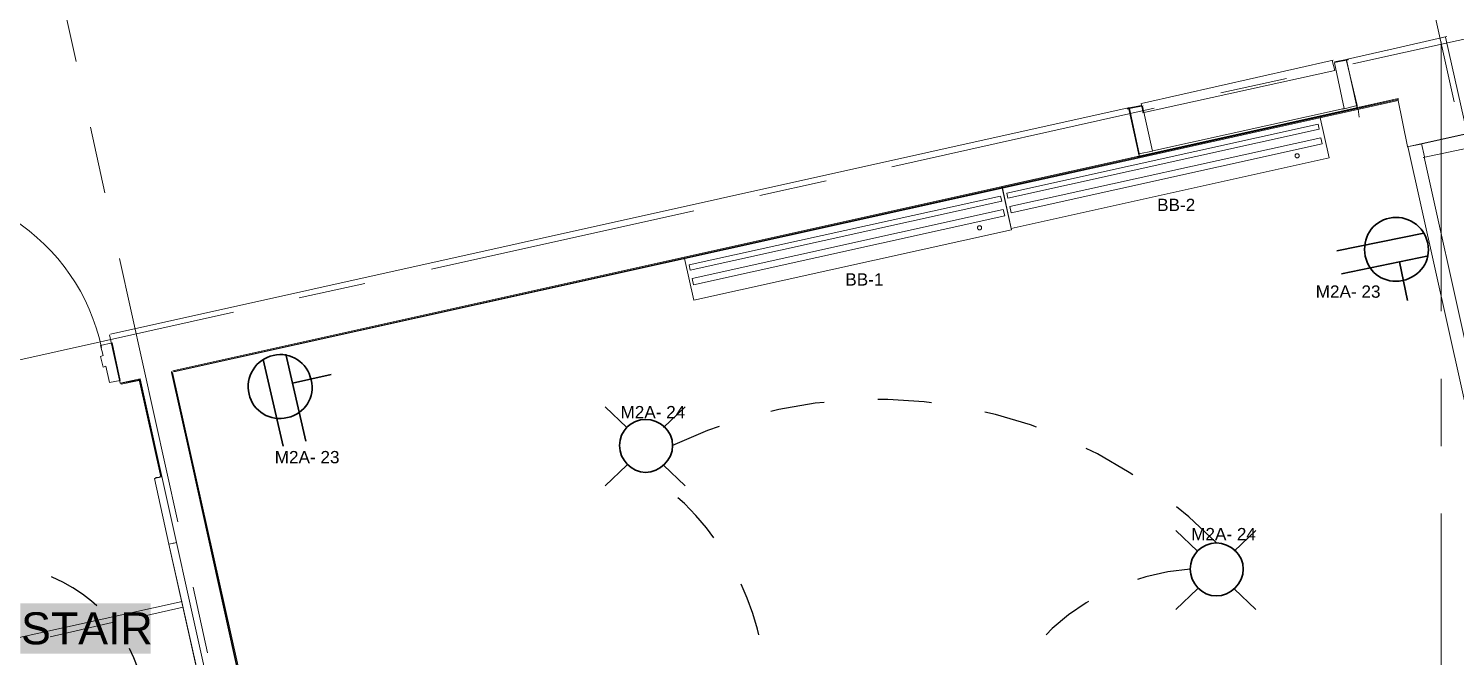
# Model space of a CAD drawing. Header units: millimetres. Extents: x 0.7 to 36.3, y 0.6 to 47.9.
# Drawn here: x 25.939 to 28.584, y 13.806 to 14.971 of the extents above; entities that cross this region are included whole.
import ezdxf

# ---------------------------------------------------------------- set-up
doc = ezdxf.new("R2010")
doc.units = ezdxf.units.MM
doc.header["$LTSCALE"] = 0.007
doc.linetypes.add('HIDDEN', pattern=[9.525, 6.35, -3.175])
doc.layers.add('Dotted', color=1, linetype='HIDDEN', lineweight=30, true_color=0xff0000)
doc.layers.add('PDF2_Geometry', color=7, linetype='Continuous')
doc.layers.add('PDF_Text', color=7, linetype='Continuous')
doc.layers.add('PDF_Geometry', color=7, linetype='Continuous', true_color=0x777777)
doc.layers.add('PDF_Solid Fills', color=7, linetype='Continuous', true_color=0xffffff)
doc.styles.add('PDF Arial', font='arial.ttf')

msp = doc.modelspace()

# ---------------------------------------------------------------- linework, layer by layer
at = {"layer": 'Dotted', "color": 0, "linetype": 'Continuous', "lineweight": 5}
for points in [[(27.7435, 14.6775), (28.3328, 14.8082), (28.35, 14.7308), (27.7607, 14.6001)], [(27.7523, 14.6655), (28.3296, 14.7936), (28.3318, 14.784), (27.7544, 14.656)], [(27.7578, 14.6404), (28.3346, 14.7683), (28.3372, 14.7567), (27.7604, 14.6288)], [(27.1548, 14.5442), (27.7442, 14.6747), (27.7613, 14.5973), (27.172, 14.4668)], [(27.1636, 14.5322), (27.741, 14.6601), (27.7431, 14.6506), (27.1657, 14.5227)], [(27.1691, 14.5071), (27.7459, 14.6349), (27.7485, 14.6233), (27.1717, 14.4955)]]:
    msp.add_lwpolyline(points, close=True, dxfattribs=at)
at = {"layer": 'Dotted', "color": 0, "linetype": 'HIDDEN', "lineweight": 5}
for centre in [(28.2907, 14.7347), (27.702, 14.6012)]:
    msp.add_circle(centre, 0.00385, dxfattribs=at)
at = {"layer": 'Dotted', "linetype": 'HIDDEN', "lineweight": 30}
for centre, radius, start, end in [((27.5109, 13.4052), 0.8779, 44.142, 115.5001), ((26.8041, 13.7297), 0.5024, 304.9589, 56.2892), ((25.8719, 13.6897), 0.2859, 327.1875, 106.2102), ((28.1245, 13.5421), 0.4273, 94.2886, 267.9514)]:
    msp.add_arc(centre, radius, start, end, dxfattribs=at)
at = {"layer": 'PDF2_Geometry', "lineweight": 35}
for points in [[(28.364, 14.5584), (28.5256, 14.5915)], [(28.3727, 14.5159), (28.5343, 14.5491)], [(28.4952, 14.4662), (28.4805, 14.538)], [(26.4531, 14.2057), (26.4162, 14.3665)], [(26.4109, 14.196), (26.374, 14.3568)], [(26.5, 14.3293), (26.4285, 14.3129)]]:
    msp.add_lwpolyline(points, dxfattribs=at)
for centre, start, end in [((28.4743, 14.5608), 11.3597, 101.8392), ((26.4058, 14.3063), 102.6896, 193.1691)]:
    msp.add_arc(centre, 0.0597, start, end, dxfattribs=at)
for points in [[(28.417, 14.5488), (28.4103, 14.5815), (28.4294, 14.6126), (28.4621, 14.6193)], [(28.4859, 14.5034), (28.4532, 14.4967), (28.4237, 14.5162), (28.417, 14.5488)], [(28.5329, 14.5726), (28.5396, 14.54), (28.5185, 14.5101), (28.4859, 14.5034)], [(26.3927, 14.3646), (26.4252, 14.372), (26.4555, 14.3516), (26.463, 14.3191)], [(26.463, 14.3191), (26.4704, 14.2866), (26.4517, 14.2567), (26.4192, 14.2492)], [(26.4192, 14.2492), (26.3867, 14.2418), (26.3551, 14.2602), (26.3477, 14.2927)]]:
    msp.add_open_spline(points, degree=3, dxfattribs=at)
at = {"layer": 'PDF_Geometry', "lineweight": 9}
for points in [[(26.0273, 14.9094), (25.9073, 15.4494)], [(28.5819, 14.8351), (28.4735, 15.3218)], [(28.3941, 14.9054), (28.8824, 15.0137)], [(28.5577, 14.4463), (28.5577, 14.9463)], [(28.3599, 14.9092), (28.385, 14.9142), (28.385, 14.9125)], [(28.1494, 14.8513), (28.271, 14.878)], [(26.2064, 14.3358), (28.4782, 14.8408), (28.4782, 14.8392), (26.2064, 14.3341), (28.4782, 14.8392)], [(28.4782, 14.8375), (26.2082, 14.3341)], [(27.5391, 14.7145), (28.0257, 14.8228)], [(27.9774, 14.8211), (27.9756, 14.8228)], [(27.9765, 14.8233), (28.0015, 14.8283)], [(28.4022, 14.8278), (28.4022, 14.8228), (27.9956, 14.7328)], [(26.0806, 14.6661), (26.0539, 14.7877)], [(27.9981, 14.7341), (27.9981, 14.7391)], [(28.4947, 14.7515), (28.5197, 14.7565)], [(28.8444, 13.1872), (28.496, 14.7522)], [(27.2944, 14.6613), (27.4177, 14.688)], [(26.6859, 14.5245), (27.1725, 14.6329)], [(26.2156, 14.0561), (26.1073, 14.5444)], [(26.4406, 14.4711), (26.5623, 14.4977)], [(25.8306, 14.3361), (26.3189, 14.4444)], [(26.0939, 14.3877), (26.0723, 14.3827), (26.0773, 14.3644), (26.0723, 14.3627), (26.0773, 14.3427), (26.0823, 14.3444), (26.0889, 14.3144), (26.1089, 14.3178)], [(26.2923, 13.5994), (26.1989, 14.0144), (26.1723, 14.1361), (26.1856, 14.1394), (26.1456, 14.3194), (26.1106, 14.3128), (26.1089, 14.3128)], [(26.1439, 14.3178), (26.1106, 14.3111), (26.1106, 14.3128), (26.1456, 14.3194)], [(26.1439, 14.3211), (26.1856, 14.1394), (26.1456, 14.3211)], [(26.1839, 14.1394), (26.1439, 14.3194)], [(26.3889, 13.5045), (26.7489, 13.5844), (26.3873, 13.5045), (26.3873, 13.5028), (26.2039, 14.3344), (26.3889, 13.5045), (26.2039, 14.3328)], [(26.3906, 13.5061), (26.2056, 14.3328)], [(28.5577, 14.1963), (28.5577, 14.3213)], [(26.1989, 14.0144), (26.2139, 14.0178), (26.1989, 14.0144), (26.1723, 14.1361), (26.1989, 14.0144), (26.3706, 13.2445), (26.3856, 13.2561), (26.3056, 13.6178)], [(28.5577, 13.573), (28.5577, 14.0714)], [(26.2706, 13.8128), (26.2439, 13.9344)], [(26.2239, 13.9078), (25.8456, 13.8244), (25.8689, 13.7178), (25.8923, 13.6111), (26.2706, 13.6944)], [(26.2256, 13.8978), (26.1523, 13.8811)], [(26.0939, 13.8694), (25.9789, 13.8428)]]:
    msp.add_lwpolyline(points, dxfattribs=at)
at = {"layer": 'PDF_Geometry', "lineweight": 18}
for points in [[(28.458, 14.9307), (28.5681, 14.9557)], [(28.566, 14.9547), (28.6061, 14.7763), (28.4944, 14.7514)], [(28.4575, 14.9305), (28.3842, 14.9138)], [(28.3598, 14.9074), (28.3781, 14.8224)], [(28.385, 14.9125), (28.3599, 14.9075)], [(28.3756, 14.8211), (28.4022, 14.8278), (28.3822, 14.9111)], [(28.4022, 14.8228), (28.3822, 14.9128)], [(28.4782, 14.8408), (28.4049, 14.8241)], [(28.4955, 14.7519), (28.4772, 14.8403)], [(26.0907, 14.4037), (27.9774, 14.8237)], [(26.2064, 14.3357), (27.9981, 14.7341), (27.9782, 14.8241)], [(27.9797, 14.8224), (27.9981, 14.7391)], [(28.005, 14.8275), (27.9799, 14.8225)], [(27.9973, 14.7386), (28.0223, 14.7436), (28.0039, 14.827)], [(28.6026, 14.7746), (28.5192, 14.7563)], [(28.5246, 14.7314), (28.6095, 14.7497), (28.6028, 14.7747)], [(28.5215, 14.7575), (28.5266, 14.7325)], [(26.0889, 14.4027), (26.1089, 14.3128), (26.1456, 14.3211), (26.3023, 13.6161)], [(25.174, 13.4061), (25.1823, 13.3745), (25.469, 13.4378), (25.8606, 13.5244), (26.0589, 12.6378), (26.0173, 12.6295), (26.0289, 12.5812), (26.0689, 12.5895), (26.1789, 12.0962), (26.2273, 12.1062), (26.1173, 12.6012), (26.5139, 12.6895), (26.7322, 11.7045), (26.7856, 11.7162), (26.5606, 12.7245), (26.4023, 13.4345), (26.7639, 13.5145), (26.7489, 13.5844), (26.3873, 13.5028), (26.2039, 14.3344)]]:
    msp.add_lwpolyline(points, dxfattribs=at)
at = {"layer": 'PDF_Geometry', "lineweight": 13}
for points in [[(28.3573, 14.912), (28.0023, 14.832)], [(28.0041, 14.8145), (28.3608, 14.8929), (28.3557, 14.9112)], [(28.0017, 14.8317), (28.005, 14.815)]]:
    msp.add_lwpolyline(points, dxfattribs=at)
at = {"layer": 'PDF_Geometry', "lineweight": 9}
for points in [[(28.3781, 14.8224), (28.0231, 14.7441)], [(28.526, 14.7322), (28.6061, 14.3739)], [(26.1856, 14.1394), (26.1839, 14.1394), (26.1823, 14.1394), (26.1806, 14.1378), (26.1789, 14.1378), (26.1773, 14.1378), (26.1756, 14.1378), (26.1739, 14.1361), (26.1756, 14.1378), (26.1773, 14.1378), (26.1789, 14.1378), (26.1806, 14.1378), (26.1823, 14.1394), (26.1839, 14.1394)], [(26.1856, 14.1394), (26.1839, 14.1394), (26.1823, 14.1394), (26.1806, 14.1378), (26.1789, 14.1378), (26.1773, 14.1378), (26.1756, 14.1378), (26.1739, 14.1361), (26.1756, 14.1378), (26.1773, 14.1378), (26.1789, 14.1378), (26.1806, 14.1378), (26.1823, 14.1394), (26.1839, 14.1394)], [(26.2073, 14.0161), (26.2089, 14.0161)]]:
    msp.add_lwpolyline(points, close=True, dxfattribs=at)
at = {"layer": 'PDF_Geometry', "color": 253, "lineweight": 9, "true_color": 0xababab}
msp.add_lwpolyline([(28.404, 14.8212), (28.4057, 14.8062)], dxfattribs=at)
at = {"layer": 'PDF_Geometry', "lineweight": 13}
msp.add_lwpolyline([(26.0889, 14.3144), (26.0823, 14.3444), (26.0773, 14.3427), (26.0723, 14.3627), (26.0773, 14.3644), (26.0723, 14.3827), (26.0939, 14.3877), (26.1089, 14.3178)], close=True, dxfattribs=at)
at = {"layer": 'PDF_Geometry', "lineweight": 35}
for points in [[(27.0079, 14.2692), (27.0479, 14.2309)], [(27.1563, 14.2692), (27.1163, 14.2309)], [(27.0079, 14.1226), (27.0479, 14.1609)], [(27.1563, 14.1226), (27.1163, 14.1609)], [(28.0659, 14.0399), (28.1059, 14.0016)], [(28.2142, 14.0399), (28.1742, 14.0016)], [(28.0659, 13.8933), (28.1059, 13.9316)], [(28.2142, 13.8933), (28.1742, 13.9316)]]:
    msp.add_lwpolyline(points, dxfattribs=at)
at = {"layer": 'PDF_Geometry', "lineweight": 9}
msp.add_arc((25.7071, 14.3017), 0.375, 11.9572, 102.5508, dxfattribs=at)
at = {"layer": 'PDF_Geometry', "lineweight": 35}
for centre in [(27.083, 14.1975), (28.1409, 13.9682)]:
    msp.add_arc(centre, 0.0484, 90.0411, 179.9589, dxfattribs=at)
for points in [[(27.0829, 14.2459), (27.1096, 14.2459), (27.1329, 14.2242), (27.1329, 14.1976)], [(27.0829, 14.1476), (27.0563, 14.1476), (27.0346, 14.1709), (27.0346, 14.1976)], [(27.1329, 14.1976), (27.1329, 14.1709), (27.1096, 14.1476), (27.0829, 14.1476)], [(28.1409, 14.0166), (28.1675, 14.0166), (28.1909, 13.9949), (28.1909, 13.9683)], [(28.1409, 13.9183), (28.1142, 13.9183), (28.0925, 13.9416), (28.0925, 13.9683)], [(28.1909, 13.9683), (28.1909, 13.9416), (28.1675, 13.9183), (28.1409, 13.9183)]]:
    msp.add_open_spline(points, degree=3, dxfattribs=at)
at = {"layer": 'PDF_Solid Fills', "lineweight": 35, "transparency": 33554559}
msp.add_solid([(25.9239, 13.8111), (26.1656, 13.8111), (25.9239, 13.9044), (26.1656, 13.9044)], dxfattribs=at)

# ---------------------------------------------------------------- texts
at = {"layer": 'PDF_Text', "attachment_point": 4, "style": 'PDF Arial'}
for s, insert, char_height in [('BB-2', (28.0311, 14.6437), 0.02276), ('BB-1', (27.4531, 14.5054), 0.02276), ('M2A- 23', (28.3251, 14.4827), 0.02276), ('M2A- 24', (27.0363, 14.2593), 0.02276), ('M2A- 23', (26.3953, 14.1757), 0.02276), ('M2A- 24', (28.0942, 14.0331), 0.02276), ('STAIR', (25.925, 13.8579), 0.05939)]:
    msp.add_mtext(s, dxfattribs=dict(at, insert=insert, char_height=char_height))

doc.saveas('drawing.dxf')
